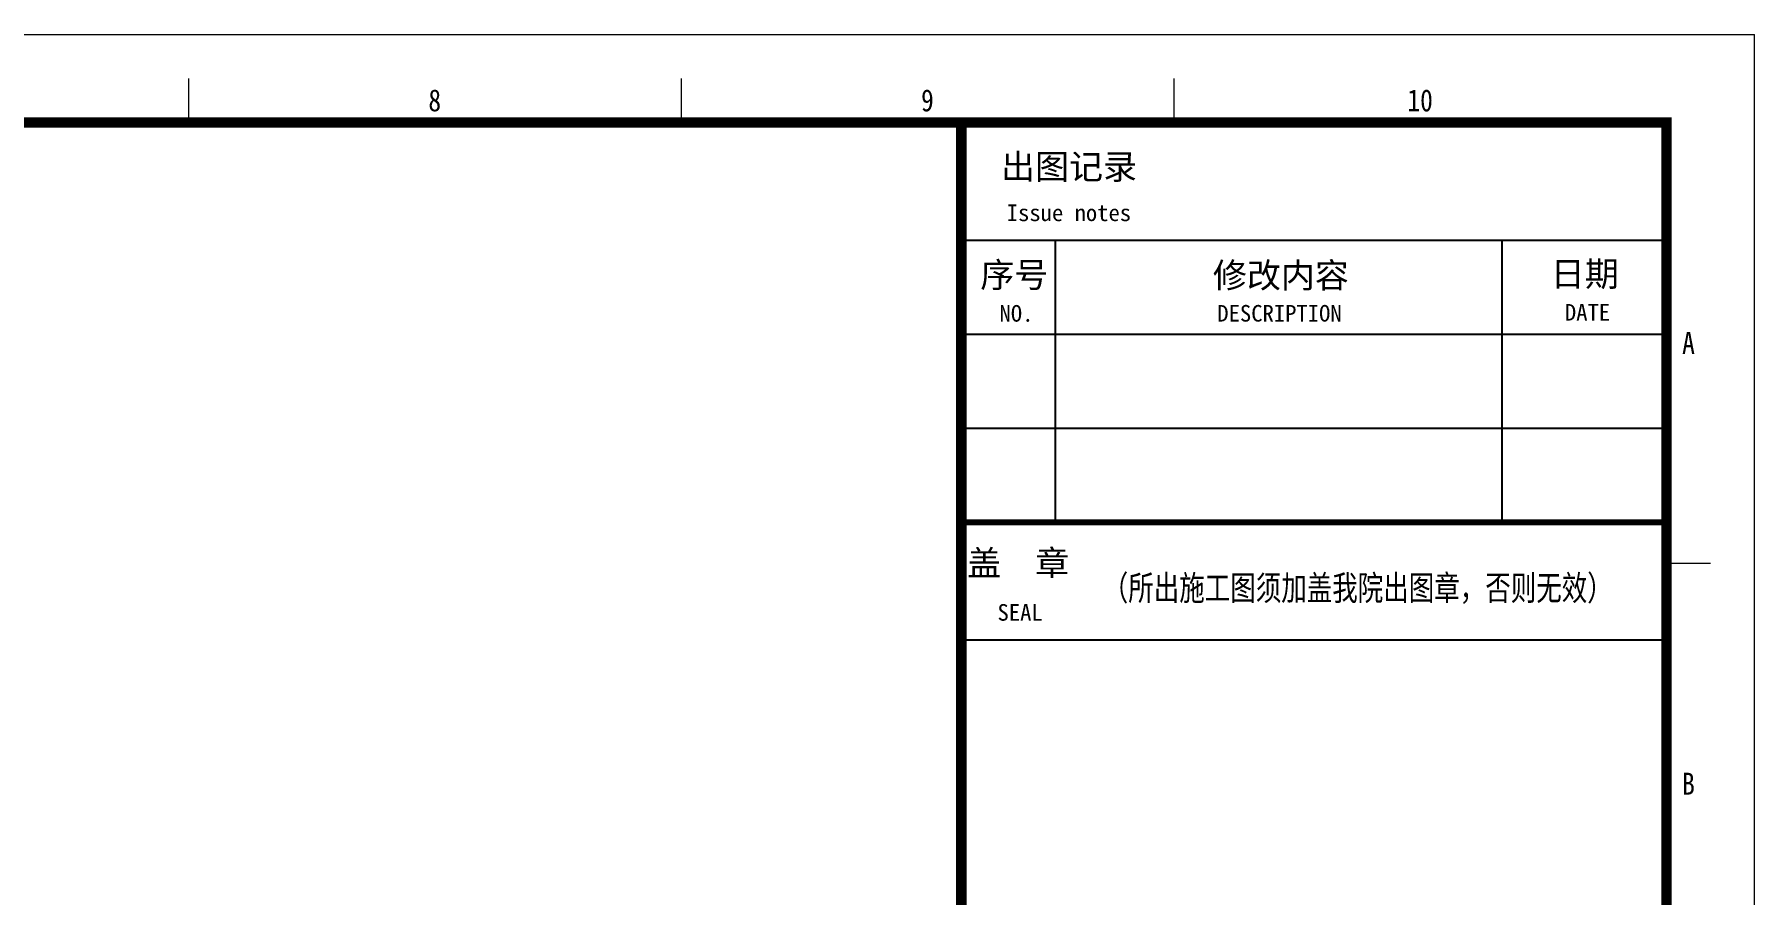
# Model space of a CAD drawing. Extents: x 5393441 to 5456441, y -1528218 to -1483673.
# Drawn here: x 5435741 to 5456441, y -1494021 to -1483673 of the extents above; entities that cross this region are included whole.
import ezdxf
from ezdxf.enums import TextEntityAlignment as Align

# ---------------------------------------------------------------- set-up
doc = ezdxf.new("R2010")
doc.units = 0
doc.header["$LTSCALE"] = 1000
doc.header["$MEASUREMENT"] = 0
doc.layers.add('1', color=6, linetype='Continuous')
doc.layers.add('图框', color=7, linetype='Continuous', lineweight=5)
doc.layers.add('轮廓', color=255, linetype='Continuous', lineweight=5)
doc.styles.add('TKZ1', font='SIMHEI.TTF', dxfattribs={"width": 0.7})
doc.styles.add('图签栏', font='SimSun.ttf')

# ---------------------------------------------------------------- blocks, each defined once
blk = doc.blocks.new('tk')
at = {"layer": '1'}
for p, q in [((1343773, 472746), (1351773, 472746)), ((1343773, 471412), (1351773, 471412)), ((1344839, 471412), (1344839, 468212)), ((1349906, 471412), (1349906, 468212)), ((1343773, 470346), (1351773, 470346)), ((1343773, 469279), (1351773, 469279)), ((1343773, 468212), (1351773, 468212)), ((1343773, 468212), (1351773, 468212)), ((1343773, 466879), (1351773, 466879)), ((1343773, 466879), (1351773, 466879))]:
    blk.add_line(p, q, dxfattribs=at)
at = {"layer": '1', "const_width": 66.7}
blk.add_lwpolyline([(1343773, 468212), (1351773, 468212)], dxfattribs=at)
at = {"layer": '图框'}
for p, q in [((1293373, 473746), (1352773, 473746)), ((1352773, 431746), (1352773, 473746)), ((1335003, 473246), (1335003, 472746)), ((1340593, 473246), (1340593, 472746)), ((1346183, 473246), (1346183, 472746)), ((1352273, 467746), (1351773, 467746))]:
    blk.add_line(p, q, dxfattribs=at)
at = {"layer": '图框', "const_width": 120}
blk.add_lwpolyline([(1351773, 472746), (1295873, 472746), (1295873, 432746), (1351773, 432746)], close=True, dxfattribs=at)
for points in [[(1343773, 472746), (1343773, 432746)], [(1343773, 472746), (1351773, 472746)]]:
    blk.add_lwpolyline(points, dxfattribs=at)
at = {"layer": '1', "style": '图签栏'}
for s, height, p in [('出图记录', 282.8, (1344223, 472104)), ('Issue notes', 188.55, (1344288, 471628)), ('序号', 282.8, (1343988, 470877)), ('修改内容', 282.8, (1346627, 470872)), ('日期', 282.8, (1350461, 470888)), ('NO.', 188.6, (1344206, 470487)), ('DESCRIPTION', 188.55, (1346677, 470488)), ('DATE', 188.6, (1350621, 470499)), ('盖  章', 282.8, (1343840, 467609)), ('SEAL', 188.6, (1344183, 467095))]:
    blk.add_text(s, height=height, dxfattribs=at).set_placement(p)
at = {"layer": '1', "style": '图签栏', "width": 0.75}
blk.add_text('（所出施工图须加盖我院出图章，否则无效）', height=282.83, dxfattribs=at).set_placement((1345377, 467326))
at = {"layer": '图框', "style": 'TKZ1', "width": 0.85}
for s, p in [('8', (1337798, 472996)), ('9', (1343388, 472996)), ('10', (1348978, 472996)), ('A', (1352023, 470246)), ('B', (1352023, 465246))]:
    blk.add_text(s, height=250, dxfattribs=at).set_placement(p, align=Align.MIDDLE)

msp = doc.modelspace()

# ---------------------------------------------------------------- block references
at = {"layer": '轮廓', "xscale": 1.060606060549617, "yscale": 1.060606060316786, "zscale": 1.060606060196864}
msp.add_blockref('tk', (4021682, -1986130), dxfattribs=at)

doc.saveas('drawing.dxf')
